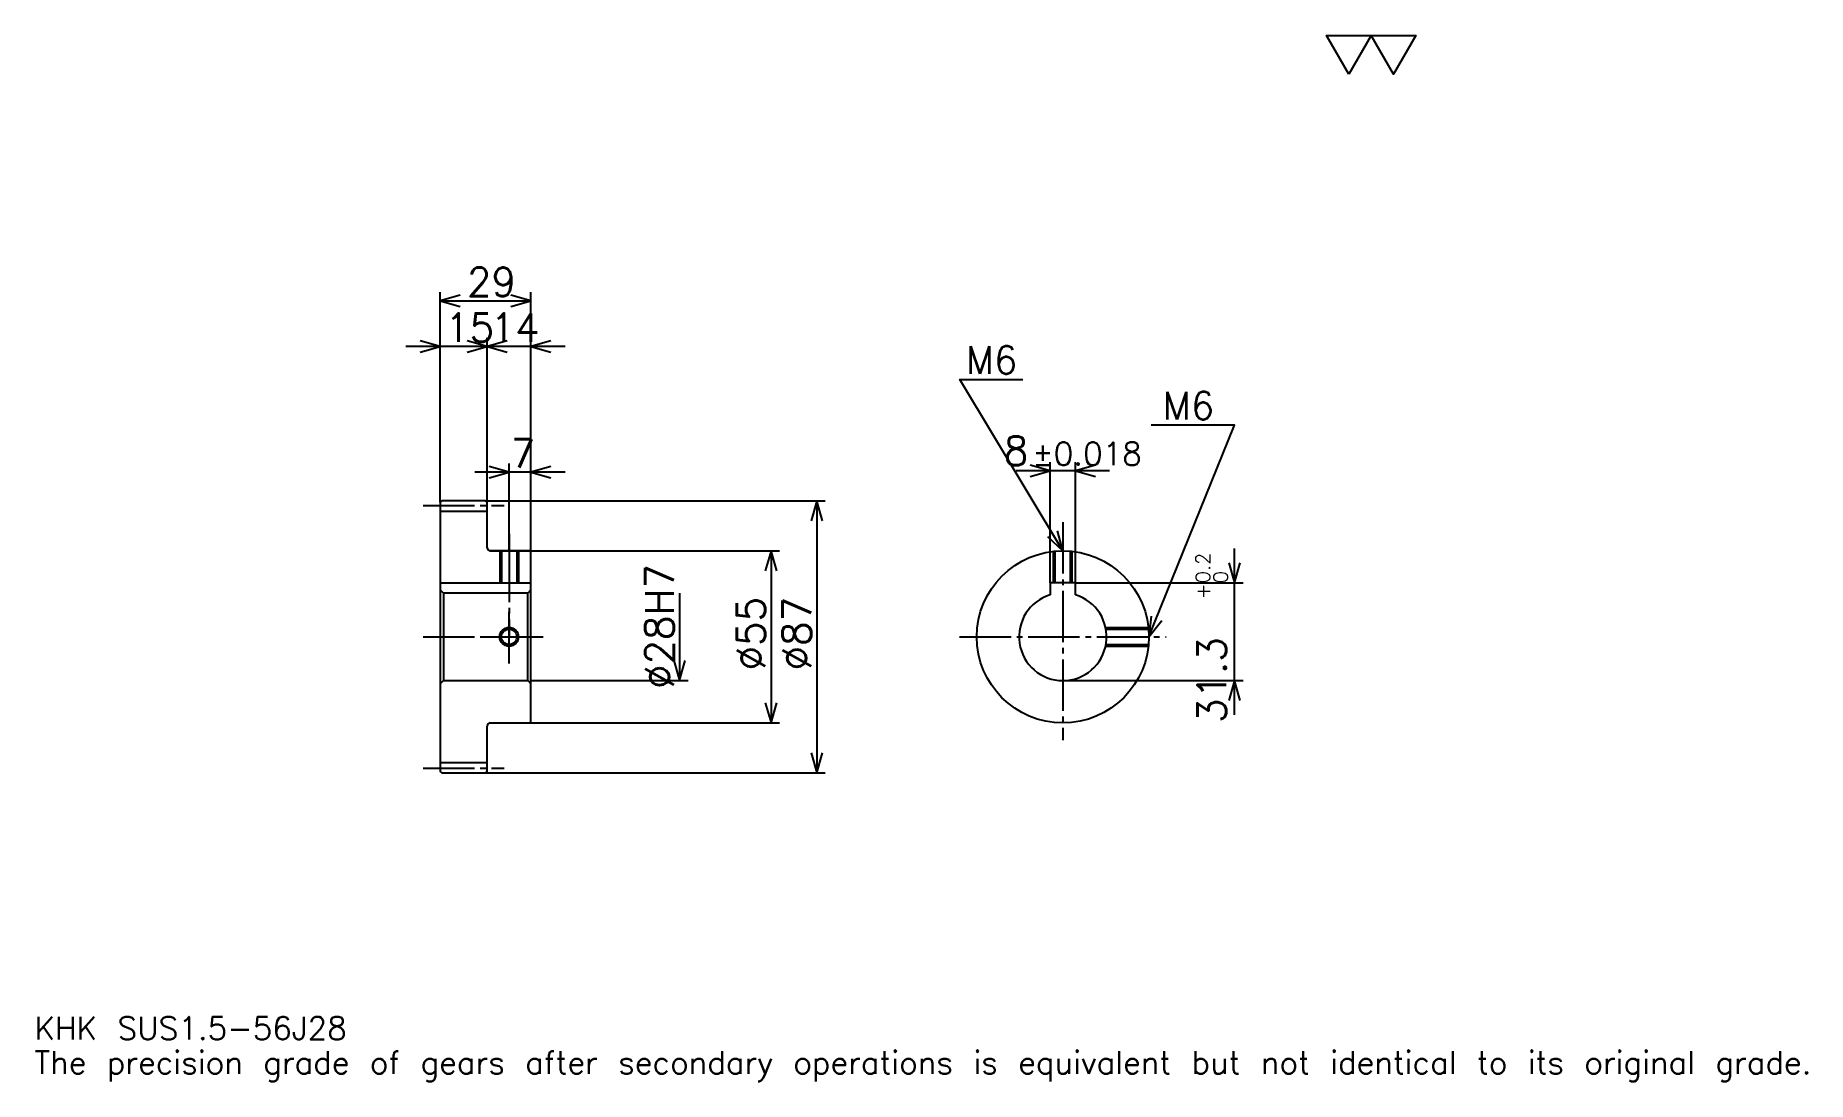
# Model space of a CAD drawing. Extents: x 19 to 585, y 7 to 341.
import ezdxf

# ---------------------------------------------------------------- set-up
doc = ezdxf.new("R2010")
doc.units = 0
doc.linetypes.add('DASHDOT', pattern=[21.913044, 16.434783, -1.826087, 1.826087, -1.826087])
doc.layers.get('0').update_dxf_attribs({"linetype": 'CONTINUOUS'})
doc.layers.add('DASHDOT', color=6, linetype='DASHDOT')
doc.styles.add('KANJI', font='TXT', dxfattribs={"bigfont": 'BIGFONT'})

msp = doc.modelspace()

# ---------------------------------------------------------------- linework, layer by layer
at = {"color": 5}
for p, q in [((147.913055, 192.32608), (147.913055, 258.978241)), ((147.913055, 256.239136), (176.913055, 256.239136)), ((176.913055, 192.32608), (176.913055, 258.978241)), ((162.913055, 192.32608), (162.913055, 244.369568)), ((173.869583, 241.630432), (136.956528, 241.630432)), ((187.869568, 241.630432), (151.956528, 241.630432)), ((169.913055, 192.32608), (169.913055, 204.195648)), ((342.847839, 166.126083), (342.847839, 204.630432)), ((350.847839, 166.126083), (350.847839, 204.630432)), ((187.869568, 201.456512), (158.956528, 201.456512)), ((361.804382, 201.891296), (331.891296, 201.891296)), ((147.913055, 191.82608), (147.913055, 192.32608)), ((162.413055, 192.32608), (176.913055, 192.32608)), ((162.913055, 191.82608), (162.913055, 192.32608)), ((169.913055, 176.32608), (169.913055, 192.32608)), ((169.913055, 176.32608), (169.913055, 192.32608)), ((176.913055, 192.32608), (270.956543, 192.32608)), ((176.913055, 175.82608), (176.913055, 192.32608)), ((268.217407, 192.32608), (268.217407, 105.32608)), ((163.913055, 176.32608), (176.913055, 176.32608)), ((176.913055, 176.32608), (256.347839, 176.32608)), ((253.608704, 176.32608), (253.608704, 121.32608)), ((401.739136, 123.86956), (401.739136, 177.082596)), ((350.847839, 166.126083), (404.478271, 166.126083)), ((224.391312, 162.82608), (224.391312, 134.82608)), ((176.913055, 134.82608), (227.130432, 134.82608)), ((346.847839, 134.82608), (404.478271, 134.82608)), ((163.913055, 121.32608), (176.913055, 121.32608)), ((176.913055, 121.32608), (256.347839, 121.32608)), ((162.413055, 105.32608), (176.913055, 105.32608)), ((176.913055, 105.32608), (270.956543, 105.32608))]:
    msp.add_line(p, q, dxfattribs=at)
at = {"color": 4}
for p, q in [((147.913055, 188.95108), (162.913055, 188.95108)), ((147.913055, 166.126083), (176.913055, 166.126083)), ((148.913055, 162.82608), (148.913055, 134.82608)), ((175.913055, 162.82608), (176.913055, 163.82608)), ((175.913055, 134.82608), (176.913055, 133.82608)), ((147.913055, 108.70108), (162.913055, 108.70108))]:
    msp.add_line(p, q, dxfattribs=at)
at = {"color": 7}
msp.add_lwpolyline([(438.260864, 328.695648), (431.13913, 341.040009), (459.626068, 341.040009), (452.504333, 328.695648), (445.382599, 341.040009), (438.260864, 328.695648)], dxfattribs=at)
at = {"color": 5}
for points in [[(154.304367, 258.065216), (147.913055, 256.239136), (154.304367, 254.413025)], [(170.521759, 254.413025), (176.913055, 256.239136), (170.521759, 258.065216)], [(141.521744, 239.804352), (147.913055, 241.630432), (141.521744, 243.456512)], [(156.521759, 239.804352), (162.913055, 241.630432), (156.521759, 243.456512)], [(169.304352, 243.456512), (162.913055, 241.630432), (169.304352, 239.804352)], [(183.304352, 243.456512), (176.913055, 241.630432), (183.304352, 239.804352)], [(346.847839, 176.32608), (313.978271, 231.108688), (334.065247, 231.108688)], [(374.347839, 148.82608), (401.739136, 216.5), (375.078247, 216.5)], [(163.521759, 199.630432), (169.913055, 201.456512), (163.521759, 203.282608)], [(183.304352, 203.282608), (176.913055, 201.456512), (183.304352, 199.630432)], [(336.456543, 200.065216), (342.847839, 201.891296), (336.456543, 203.717377)], [(357.239136, 203.717377), (350.847839, 201.891296), (357.239136, 200.065216)], [(270.043488, 185.934784), (268.217407, 192.32608), (266.391296, 185.934784)], [(341.993683, 180.867065), (346.847839, 176.32608), (345.125397, 182.746094)], [(255.434799, 169.934784), (253.608704, 176.32608), (251.782623, 169.934784)], [(399.913055, 172.51738), (401.739136, 166.126083), (403.565216, 172.51738)], [(375.053101, 155.435623), (374.347839, 148.82608), (378.438477, 154.065369)], [(222.565216, 141.217392), (224.391312, 134.82608), (226.217407, 141.217392)], [(403.565216, 128.434784), (401.739136, 134.82608), (399.913055, 128.434784)], [(251.782623, 127.717384), (253.608704, 121.32608), (255.434799, 127.717384)], [(266.391296, 111.717384), (268.217407, 105.32608), (270.043488, 111.717384)]]:
    msp.add_lwpolyline(points, dxfattribs=at)
at = {"color": 4}
for points in [[(162.913055, 177.32608), (162.913055, 191.82608), (162.413055, 192.32608), (148.413055, 192.32608), (147.913055, 191.82608), (147.913055, 133.82608)], [(163.913055, 121.32608), (176.413055, 121.32608), (176.913055, 121.82608), (176.913055, 175.82608), (176.413055, 176.32608), (163.913055, 176.32608)], [(166.913055, 176.32608), (166.913055, 166.126083)], [(167.453064, 176.32608), (167.453064, 166.126083)], [(172.373047, 176.32608), (172.373047, 166.126083)], [(172.913055, 176.32608), (172.913055, 166.126083)], [(343.847839, 166.126083), (343.847839, 176.161957)], [(344.387817, 166.126083), (344.387817, 176.215836)], [(349.307861, 166.126083), (349.307861, 176.215836)], [(349.847839, 166.126083), (349.847839, 176.161957)], [(350.847839, 162.242493), (350.847839, 166.126083), (342.847839, 166.126083), (342.847839, 162.242493)], [(147.913055, 133.82608), (148.913055, 134.82608), (175.913055, 134.82608), (175.913055, 162.82608), (148.913055, 162.82608), (147.913055, 163.82608)], [(360.522644, 151.82608), (374.183716, 151.82608)], [(360.630005, 151.286087), (374.23761, 151.286087)], [(360.522644, 145.82608), (374.183716, 145.82608)], [(360.630005, 146.366074), (374.23761, 146.366074)], [(147.913055, 133.82608), (147.913055, 105.82608), (148.413055, 105.32608), (162.413055, 105.32608), (162.913055, 105.82608), (162.913055, 120.32608)]]:
    msp.add_lwpolyline(points, dxfattribs=at)
for centre, radius in [((346.847839, 148.82608), 27.5), ((169.913055, 148.82608), 2.46)]:
    msp.add_circle(centre, radius, dxfattribs=at)
at = {"color": 7}
msp.add_circle((169.913055, 148.82608), 3, dxfattribs=at)
at = {"color": 4}
for centre, radius, start, end in [((163.913055, 177.32608), 1, 180, 270), ((346.847839, 148.82608), 14, 106.60154993, 73.39845007), ((163.913055, 120.32608), 1, 90, 180)]:
    msp.add_arc(centre, radius, start, end, dxfattribs=at)
at = {"layer": 'DASHDOT', "color": 7}
for p, q in [((142.434799, 190.82608), (168.391312, 190.82608)), ((346.847839, 185.456512), (346.847839, 115.847824)), ((169.913055, 176.32608), (169.913055, 148.82608)), ((142.434799, 148.82608), (182.391312, 148.82608)), ((313.869568, 148.82608), (379.826111, 148.82608)), ((142.434799, 106.82608), (168.391312, 106.82608))]:
    msp.add_line(p, q, dxfattribs=at)
for points in [[(169.913055, 181.804337), (169.913055, 160.647827)], [(169.913055, 140.347824), (169.913055, 157.304337)], [(161.434799, 148.82608), (178.391312, 148.82608)]]:
    msp.add_lwpolyline(points, dxfattribs=at)

# ---------------------------------------------------------------- texts
at = {"color": 7, "style": 'KANJI'}
for s, height, p in [('29', 9.130435, (156.478271, 257.699982)), ('15', 9.130435, (149.478271, 243.091309)), ('14', 9.130435, (163.978271, 243.091309)), ('M6', 8.765218, (315.804382, 232.934784)), ('M6', 8.765218, (378.730438, 218.32608)), ('7', 9.130435, (170.445663, 202.917389)), ('8', 9.130435, (328.000793, 203.717377)), ('%%p0.018', 7.304348, (337.038818, 203.717377)), ('KHK SUS1.5-56J28', 7.304348, (18.26087, 20.086956)), ('The precision grade of gears after secondary operations is equivalent but not identical to its original grade.', 7.304348, (18.26087, 9.130435))]:
    msp.add_text(s, height=height, dxfattribs=at).set_placement(p)
for s, height, p in [('%%c28H7', 9.130435, (222.565216, 132.16304)), ('0.2', 4.565217, (393.886963, 165.945114)), ('+', 4.565217, (393.886963, 160.832077)), ('0', 4.565217, (399.547852, 165.945114)), ('%%c55', 9.130435, (251.782623, 138.097824)), ('%%c87', 9.130435, (266.391296, 138.097824)), ('31.3', 9.130435, (399, 121.311935))]:
    msp.add_text(s, height=height, rotation=90, dxfattribs=at).set_placement(p)

doc.saveas('drawing.dxf')
